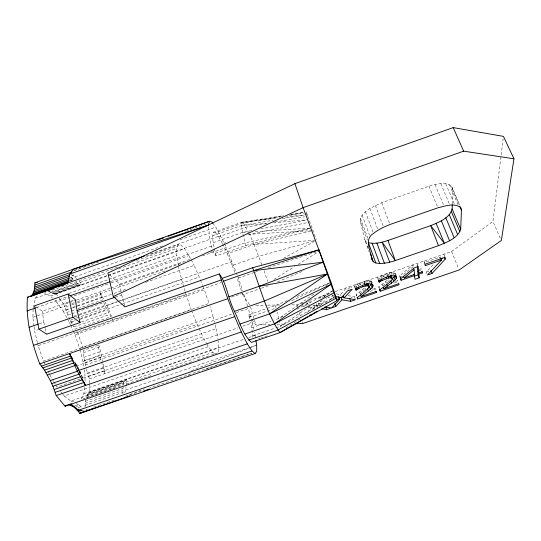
<?xml version="1.0" encoding="UTF-8"?>
<svg xmlns="http://www.w3.org/2000/svg" width="541" height="541" viewBox="0 0 541 541"><rect width="100%" height="100%" fill="white"/><g stroke="black" fill="none" stroke-linecap="round" stroke-linejoin="round"><path stroke-width="0.41" stroke-dasharray="2.71 2.03" d="M252.87 337.171L251.707 327.785L250.422 322.105M452.208 203.95L452.411 188.917L451.694 186.442C445.412 180.965 436.114 184.535 428.959 186.172L381.662 202.726L369.909 208.434L365.391 211.768L362.132 215.162L360.462 218.314L360.306 221.073L364.587 239.386L369.233 251.984M34.002 326.047L32.886 317.283L33.15 308.411M33.177 307.606L35.463 298.118L38.147 294.926M85.011 406.873L85.539 400.056M122.908 393.922L123.064 387.214M71.879 280.576L73.245 276.749L73.366 274.943L70.188 276.066M208.495 226.747C209.739 236.6 209.888 247.717 216.082 255.9L245.857 245.465C244.072 237.864 241.083 230.189 241.699 222.29L283.869 215.555M124.714 392.827L125.735 389.953L125.985 386.727M126.053 385.916L126.553 379.464L125.221 380.539L88.352 393.172L85.951 397.777M218.179 351.961L218.699 347.43L218.172 340.965M500.33 238.223L492.932 221.465L503.157 138.895M81.339 398.92L83.862 393.659L84.957 386.558M216.082 255.9C214.561 248.197 211.517 240.136 213.364 232.272L241.699 222.29L277.682 218.03M86.749 397.507L123.328 384.982L125.221 380.539M178.32 265.415L176.819 255.508L176.785 248.353L178.131 244.688L180.856 244.87L184.623 248.779L190.845 259.044M319.596 298.76L321.645 296.326L322.159 297.861M313.117 305.435L317.019 306.064L322.159 300.005M312.414 309.898L316.6 305.144L319.887 305.679M336.374 293.858L340.485 294.608L346.497 287.771L347.031 289.307M307.308 312.461L313.929 304.968L314.93 307.998L313.821 309.236M319.44 305.482L318.683 303.21L320.833 300.796M324.066 297.171L326.216 294.75M319.69 306.24L326.717 298.429M348.228 289.279L351.082 286.196L351.623 287.731M427.248 274.253L426.376 272.035L434.159 263.636M439.17 258.233L440.279 257.036L440.895 258.544M356.607 295.974L356.174 294.575L365.358 287.291L365.899 288.799M88.352 393.172L89.934 392.015L243.186 339.484M403.613 274.47L412.898 266.835M400.496 278.75L399.684 275.619L413.033 264.874L414.217 267.923M379.14 288.245L378.815 286.804L388.641 279.291L389.486 281.55M360.09 293.587L366.007 289.09M382.724 285.824L389.304 280.989M335.075 291.64L451.573 251.551L492.932 221.465M313.827 294.142L278.771 318.487L273.996 320.13M325.513 286.027L331.018 282.206L289.787 301.574M310.169 306.172L280.366 326.291L275.653 327.9M322.639 297.746L333.729 290.26L296.596 309.33M365.344 282.808L361.875 283.626L354.984 287.129L354.172 285.641C359.44 283.849 366.974 278.074 372.147 282.104M285.804 328.069L300.072 319.007M325.04 303.143L334.311 297.252M273.942 279.393L294.561 266.591M298.118 264.387L318.737 251.585M48.23 290.632L53.018 293.722L55.121 293.986L81.968 284.363L78.702 280.894M55.121 293.986L107.456 275.396M283.383 258.388L314.294 241.475M335.738 296.346L280.366 326.291L279.569 322.389M283.227 316.201L278.771 318.487L277.093 312.049M378.037 279.149L377.476 277.621C382.92 275.565 389.31 270.879 395.214 273.421L396.364 276.451M277.614 281.881L303.954 270.635M249.685 318.859L248.644 314.794L275.322 305.597L287.697 300.404M296.982 296.502L329.469 282.855M125.532 396.222L144.379 388.884M191.507 370.544L250.409 347.62M251.193 347.315L256.691 345.172M74.543 270.223L83.267 267.051M84.058 266.767L86.438 265.901M73.779 270.804L99.186 261.83M185.739 231.25L207.974 223.392M69.336 278.128L73.245 276.749M70.891 274.402L74.895 276.843L159.304 247.068M160.102 246.784L162.489 245.939M180.011 239.764L215.845 227.119L224.102 243.078M69.674 279.413L72.812 278.304M69.309 280.779L72.46 279.67M69.552 281.212L73.481 279.832L70.857 276.573M150.249 253.939L208.995 233.232M146.381 255.879L178.131 244.688M117.377 267.234L44.376 292.958L50.34 296.028L52.612 298.213M136.42 260.525L180.856 244.87M213.364 232.272L215.46 232.677L243.288 222.872L283.017 216.001M50.55 292.39L77.032 283.058L79.331 284.458L81.251 284.789M35.463 298.118L106.915 272.955M118.824 268.762L176.785 248.353M212.64 235.727L241.469 225.57L272.975 220.275M51.868 293.114L78.256 283.822M53.018 293.722L79.331 284.458M54.046 293.695L80.264 284.465M108.254 275.112L220.572 235.585M50.34 296.028L107.551 275.896M108.349 275.619L184.623 248.779M215.46 232.677L218.665 236.796L246.033 227.166L266.666 223.528M68.923 293.445L176.819 255.508M213.255 242.699L242.564 232.4L252.471 230.486M36.592 307.572L67.611 296.671M110.56 281.584L211.572 246.094M54.891 300.404L56.595 302.04L70.073 297.307M74.043 295.913L110.52 283.105M111.311 282.828L189.019 255.528M218.665 236.796L222.581 243.741L225.759 242.625M247.981 234.821L309.229 222.263M35.834 306.706L42.333 311.224L73.772 300.194M109.661 274.713L119.635 284.099L191.609 258.848M209.8 252.464L212.965 251.355M59.185 298.064L63.845 304.536L75.578 300.417M76.362 300.14L110.175 288.279M110.966 288.001L183.298 262.628M202.375 255.934L226.226 247.568L236.106 272.184M32.886 317.283L68.68 304.732M71.858 303.616L76.633 301.939M77.431 301.662L110.039 290.226M113.225 289.11L167.311 270.148M215.392 253.289L245.107 242.868L309.79 228.383M72.027 323.721L67.808 315.112L64.771 307.335L71.033 305.138M71.818 304.86L76.518 303.217M77.295 302.94L100.782 294.71L99.842 291.91L104.474 300.85M65.644 309.817L69.559 308.451M72.69 307.356L76.599 305.983M77.383 305.706L101.647 297.205L102.776 299.924L76.186 309.236M56.595 302.04L63.216 311.217L71.946 308.16M72.737 307.883L76.707 306.497M77.498 306.22L113.204 293.709M113.995 293.432L126.689 288.989M145.732 282.321L194.131 265.367L200.204 279.284M222.581 243.741L227.301 253.749L253.972 244.404L310.629 231.169M66.8 312.522L70.709 311.149M71.493 310.879L75.402 309.506M39.155 323.795L43.807 322.172L42.333 311.224M115.328 297.144L121.705 294.913L121.265 292.593M67.808 315.112L70.939 314.017M71.716 313.739L76.409 312.103M77.194 311.826L102.215 303.075M73.786 316.269L78.472 314.625M79.257 314.355L105.035 305.34L110.898 316.755L75.226 329.178L73.116 325.648M104.859 301.594L106.793 305.32L117.167 301.695M117.965 301.418L232.042 261.546M37.39 342.561L34.61 330.828L37.789 329.719M74.333 316.945L78.303 315.559M79.094 315.281L119.608 301.121M120.406 300.843L181.573 279.467L178.449 266.24M188.153 375.434L189.749 374.872M205.688 369.293L208.873 368.178M209.671 367.894L251.91 353.097L149.559 388.107M70.188 320.279L73.38 319.163M76.572 318.047L106.09 307.734M67.469 318.892L69.404 322.375L74.983 320.428M80.562 318.48L122.002 304.015M122.8 303.731L199.311 277.019M227.301 253.749L232.231 265.523L258.693 256.285L314.064 240.948M71.351 322.443L76.125 320.772M80.115 319.379L107.206 309.925M81.461 321.956L108.511 312.515M73.941 326.94L109.667 314.483M185.894 294.25L191.298 309.817L43.463 361.07L38.134 345.685L185.894 294.25L185.211 291.917M76.815 331.363L77.674 332.492L221.168 282.544M73.326 331.193L74.962 334.872L204.37 289.841L209.09 303.433L79.628 348.316L82.922 361.449L84.092 368.908M254.209 272.502L237.154 278.432L241.888 292.059M254.98 272.231L258.084 271.149M231.514 297.131L243.47 292.985L247.819 306.882M242.294 293.364L242.699 294.662L260.552 288.475M261.33 288.211L269.093 285.52M83.361 352.685L98.631 347.396L98.482 345.172L83.246 350.453L83.855 357.371L86.087 368.157M83.855 357.371L99.192 352.063L98.631 347.396M84.511 360.529L99.869 355.221L99.192 352.063M82.922 361.449L213.005 316.505L210.009 306.51M84.836 362.659L100.213 357.351L99.869 355.221M76.173 366.027L197.1 324.269L198.804 327.961M100.213 357.351L104.934 373.594L102.411 358.839L232.366 313.976M236.356 312.603L248.312 308.471L251.653 320.482M85.431 364.972L100.822 359.657M85.086 381.013L84.876 373.878L216.069 328.685L214.642 323.004M249.32 317.236L276.045 308.032L275.322 305.597M89.623 383.001L89.488 378.903L87.683 373.608L103.121 368.286M80.109 379.085L56.988 387.045L55.743 384.935M83.3 377.99L202.902 336.827L206.398 343.095M88.616 376.414L104.061 371.099M291.768 304.881L296.772 304.82L303.156 302.622M309.54 300.431L331.444 292.952M424.976 264.88L424.076 262.608L440.279 257.036M89.488 378.903L237.979 327.832M242.76 326.189L252.322 322.903L251.876 321.286M302.094 303.055L303.095 306.132L307.66 304.563L309.215 304.813M334.135 296.319L332.492 296.028L327.907 297.597L333.628 298.605M419.032 269.465L421.175 268.728L421.764 270.23M251.707 327.785L270.811 321.219M399.927 277.256L402.321 276.431M418.416 270.899L421.27 269.925L421.175 268.728M372.702 289.259L375.062 288.448L375.603 289.942M395.376 281.476L397.743 280.664L398.873 283.633M62.702 394.105L64.264 396.026L208.339 346.578L212.782 352.414L214.736 353.672M349.642 298.368L354.389 296.738L355.437 299.714M369.861 291.43L375.326 289.55L375.062 288.448M394.01 283.139L397.926 281.8L397.743 280.664M426.376 272.035L429.365 271.007M83.862 393.659L218.699 347.43M252.884 335.711L274.869 328.171M248.779 337.564L255.169 335.373L254.459 332.255M89.109 392.719L125.87 380.12M87.723 394.294L124.721 381.615M87.02 395.092L124.146 382.372M64.264 396.026L70.891 401.023L212.782 352.414M86.452 396.56L123.713 383.799M82.577 399.123L85.762 398.034M86.56 397.757L89.745 396.668M90.543 396.397L93.735 395.302M94.533 395.031L115.26 387.931M126.418 384.11L135.182 381.107M135.98 380.837L139.172 379.741M139.97 379.471L143.155 378.382M143.953 378.105L151.128 375.65M162.286 371.829L194.172 360.908M197.364 359.819L208.522 355.998M211.714 354.903L214.101 354.085M214.899 353.814L218.091 352.718M258.449 338.903L260.045 338.355M260.843 338.078L264.035 336.989M264.833 336.712L267.234 335.893M85.289 401.334L122.908 388.465M75.05 405.818L78.56 404.614L82.191 407.731M85.201 403.41L122.922 390.507M125.735 389.953L248.711 347.904M249.509 347.633L255.893 345.442M75.192 407.299L79.987 405.662M129.57 394.95L142.364 390.568M78.066 407.711L81.258 406.622M84.971 405.419L122.814 392.489M85.945 409.848L87.527 409.307M93.864 407.143L114.462 400.11M268.295 267.694L319.359 250.963M389.189 274.733L385.483 275.504L378.166 279.156L377.476 277.621M245.857 245.465L309.81 228.444M260.735 228.897L307.802 219.822M274.916 222.067L304.624 216.826M290.47 214.709L303.717 212.417L290.49 214.5M282.098 218.74L306.145 214.703M241.699 222.29L243.288 222.872L281.577 216.677M289.07 215.467L304.056 213.046M285.215 217.137L304.461 214.858M241.469 225.57L266.652 223.352M273.367 222.764L307.788 219.734M312.258 230.642L249.57 234.267L253.972 244.404L314.835 240.38M242.564 232.4L247.602 232.075M255.163 231.595L311.433 228.018M251.95 319.42L255.846 324.864L270.094 324.458M276.803 324.262L286.02 323.998M255.886 305.293L266.733 305.165M267.565 305.158L280.082 305.016M318.683 303.21L322.855 303.839M303.095 306.132L304.671 306.382M308.62 307.004L314.93 307.998M306.044 303.69L309.986 304.326M308.214 301.743L312.11 302.378M347.931 295.643L354.389 296.738M332.587 295.562L334.216 295.853M70.891 401.023L74.083 401.747M76.274 403.451L78.56 404.614M364.587 239.386L365.797 241.381L367.068 242.057M75.95 282.152L77.032 283.058M74.895 276.843L76.524 278.581M60.626 391.535L62.181 393.463M212.917 223.271L215.845 227.119M55.919 293.533L58.719 297.415M248.644 314.794L250.977 318.061M112.379 318.974L113.184 320.13M242.699 294.662L250.043 305.361M76.464 365.053L79.622 370.47M75.125 362.889L78.229 367.704M243.288 222.872L249.212 233.556M74.942 362.896L78.776 369.09M74.976 362.531L76.092 364.424M49.921 375.096L51.997 378.612M52.416 379.315L53.66 381.425M54.08 382.129L55.324 384.232M74.956 363.302L79.223 370.585M79.649 371.315L83.138 378.801M75.192 363.931L78.885 370.409M79.29 371.126L82.164 376.164M206.784 343.792L208.339 346.578M63.216 311.217L67.084 318.196M306.199 211.991L316.242 239.528M75.05 364.073L77.431 368.468M79.02 371.403L82.989 378.727M79.054 372.08L80.19 374.264M191.21 259.748L194.131 265.367M224.461 243.822L226.226 247.568M199.149 328.705L202.902 336.827M43.807 361.807L44.822 364.025M48.223 371.403L49.238 373.621M103.777 302.527L105.035 305.34M69.404 322.375L70.384 324.58M70.709 325.317L73.001 330.463M106.793 305.32L111.588 316.431M79.953 371.227L80.934 373.5M451.694 186.442L459.471 204.64M452.411 188.917L459.167 204.762M449.47 184.63L458.247 205.215M445.71 183.676L454.487 204.363M440.773 183.636L449.53 204.403M435.059 184.576L443.769 205.397M428.959 186.172L437.608 207.027M451.573 251.551L458.531 268.431M444.837 256.529L443.911 254.25L443.931 256.157M191.602 310.575L197.1 324.269M253.972 244.404L261.81 264.684M424.874 263.393L423.975 261.114L424.076 262.608M200.501 280.035L202.584 285.317M202.882 286.067L204.37 289.841M418.2 266.551L417.01 263.508L417.233 265.929M381.662 202.726L389.439 222.919M375.353 205.472L383.042 225.651M236.397 272.941L237.262 275.22M232.231 265.523L234.835 272.36M399.684 275.619L400.827 278.622M395.904 275.646L395.214 273.421M369.909 208.434L377.814 229.357M393.706 272.671L394.281 274.199M392.638 272.536L393.496 274.821M391.258 272.623L392.117 274.916M389.567 272.955L390.135 274.483M365.391 211.768L372.918 231.859M387.566 273.516L388.708 276.566M387.478 274.943L388.046 276.465M362.132 215.162L369.577 235.173M383.278 274.99L384.414 278.047M385.652 281.672L386.206 283.166M360.462 218.314L367.839 238.229M380.992 275.903L381.838 278.196M360.306 221.073L367.325 240.035M382.392 284.248L382.94 285.743M365.797 241.381L368.685 249.212M378.815 286.804L379.363 288.292M371.653 281.523L372.208 283.044M371.187 281.056L371.741 282.578M370.389 280.698L371.498 283.748M368.962 280.678L370.071 283.734M367.562 280.779L368.11 282.307M365.858 281.11L366.406 282.645M364.181 281.563L365.283 284.62M364.194 282.957L364.742 284.478M362.795 289.523L363.87 292.525M359.907 283.031L360.455 284.559M357.642 283.937L358.467 286.236M359.65 292.059L360.712 295.055M356.188 286.338L356.729 287.866M354.172 285.641L355.261 288.698M356.174 294.575L356.708 296.069M100.782 294.71L101.647 297.205M264.035 270.777L267.727 281.401M74.962 334.872L79.628 348.316M340.485 294.608L341.006 296.123M237.844 276.742L242.666 290.666M77.674 332.492L82.935 347.775M331.701 293.722L332.492 296.028M316.262 303.785L317.019 306.064M316.6 305.144L317.601 308.167M63.845 304.536L64.771 307.335M306.652 301.486L307.66 304.563M307.444 216.021L306.395 212.633M296.772 304.82L297.78 307.937M299.281 312.61L300.532 316.505M302.284 321.963L302.784 323.518M250.503 306.916L254.216 319.406M254.453 320.184L255.846 324.864M86.317 368.935L87.683 373.608M181.573 279.467L184.988 291.139M121.705 294.913L124.728 306.091M98.807 344.827L102.411 358.839M213.005 316.505L214.432 322.193M43.807 322.172L45.16 327.778M45.349 328.576L46.702 334.189M37.572 343.339L38.134 345.685M252.322 322.903L253.743 329.138M119.635 284.099L121.116 291.822M216.069 328.685L217.888 338.531M84.227 369.733L84.876 373.878M255.169 335.373L255.805 339.457M34.103 326.845L34.61 330.828M89.657 383.819L89.934 392.015"/><path stroke-width="0.81" d="M30.641 296.157L31.601 295.656C34.57 292.126 34.915 287.217 34.881 282.787L209.394 221.296L211.944 221.993L212.917 223.271M375.833 262.987L373.31 261.736L372.134 259.856C371.011 251.261 363.532 239.521 373.493 233.408C378.436 229.465 384.211 226.814 390.041 224.468L437.926 207.805C445.115 206.195 454.305 202.456 460.763 207.676L461.426 210.043L460.702 229.235C457.618 238.561 446.744 242.199 438.474 245.682L395.275 260.586C389.04 262.561 382.386 264.285 375.833 262.987L368.34 242.733C374.94 244.234 381.703 242.483 387.992 240.454L430.717 225.638C439.63 221.905 453.507 216.698 452.195 204.782M255.934 340.275L256.691 345.172L256.698 351.427L255.109 353.55L251.95 350.967L247.318 343.86L65.076 406.244L56.203 395.545L52.93 386.233L50.34 380.573L44.538 370.172L39.75 363.877C31.804 342.663 25.522 320.062 27.496 297.205L144.69 255.893M360.624 295.082L361.151 296.569L376.151 291.43L376.408 292.525L357.655 298.95L357.236 297.564L363.87 292.525L368.921 287.616L367.914 283.558M383.819 288.799L393.74 281.421L396.337 278.446L396.364 276.451C390.446 273.949 384.056 278.622 378.599 280.678L379.282 282.199L382.088 280.481L388.621 277.986L391.745 277.912L392.218 278.622L392.056 279.67L389.763 282.301L379.91 289.78L380.228 291.214L399.042 284.762L398.873 283.633L383.819 288.799L383.271 287.312M390.92 276.647L391.082 275.592L392.218 278.622M294.913 183.649L303.116 207.643L331.018 282.206L336.989 300.661L279.907 332.647L251.443 342.392C242.659 334.297 239.636 321.8 234.456 311.366C228.248 299.423 227.2 284.938 219.423 273.935L124.944 306.896L113.258 296.542L107.902 273.056L294.913 183.649L453.223 127.602L503.468 136.393L513.95 158.79L501.338 240.502L459.167 269.966L302.784 323.518L295.244 323.734M67.679 283.038L69.755 274.084L73.515 269.134L208.366 225.13L209.394 221.296L168.143 236.261M361.151 296.569L372.154 287.859L373.256 285.141C368.056 281.151 360.543 286.919 355.261 288.698L356.066 290.179C359.758 287.866 363.992 285.479 368.482 285.912L369.016 286.595M370.436 289.421L369.347 286.412L371.775 283.477L372.877 286.507M393.74 281.421L392.61 278.419L395.2 275.43L396.337 278.446M441.084 259.274L442.22 258.03M338.68 299.22L340.35 297.401M441.51 260.059L427.539 274.99L432.036 273.448L445.162 259.18L445.148 257.286L425.179 264.157L425.273 265.638L441.51 260.059L440.895 258.544M338.301 296.59L339.342 299.613L331.694 307.856L335.805 306.443L341.946 299.809L350.683 301.344L355.437 299.714L344.137 297.848L343.352 295.575M65.076 406.244L65.914 405.337M344.137 297.848L352.164 289.259L347.565 290.842L341.533 297.638L334.953 296.468M403.566 276.478L404.141 277.973L414.075 269.864L413.486 268.35M244.897 334.034L274.301 323.944L331.004 284.37L318.926 249.888L252.633 267.727L222.493 278.223M239.934 324.086L269.722 313.834L327.352 274.044L259.017 286.338L228.829 296.806M71.419 404.316L69.295 405.047C73.819 406.122 77.18 409.74 79.764 413.398L81.109 412.58M307.667 316.742L279.907 332.647C266.679 313.232 260.857 289.563 252.633 267.727M309.127 315.903L311.325 314.646M312.786 313.814L317.168 311.298M269.722 313.834L331.004 284.37L336.035 298.253L277.722 330.166L248.772 340.079M274.301 323.944L334.061 292.884M113.258 296.542L303.116 207.643L463.644 151.162L513.95 158.79M327.352 274.044L264.508 300.985L234.456 311.366M259.017 286.338L323.193 262.189L253.58 270.683L223.406 281.192M255.109 353.55L79.764 413.398L93.972 408.076M157.83 240.001L163.382 237.986M34.881 285.053L72.034 271.927M69.755 274.084L208.366 225.13M34.813 286.994L69.681 274.679M34.414 288.698L69.39 276.35M34.178 290.531L69.336 278.128M33.603 292.133L68.89 279.69M33.129 293.533L68.524 281.056M32.426 294.487L68.721 281.685M31.601 295.656L68.038 282.808M31.067 296.333L53.829 288.312M57.752 286.926L64.819 284.438M48.521 290.382L53.999 288.454M62.6 285.418L64.947 284.593M68.159 293.986L34.536 305.807L38.898 329.151L46.702 334.189L80.109 322.531L77.072 310.534L75.341 299.64L68.159 293.986L72.934 317.256L80.109 322.531M27.05 310.926L35.801 307.849M69.999 295.832L109.769 281.861M29.086 327.325L38.384 324.066M77.072 310.534L115.328 297.144M38.898 329.151L72.934 317.256M79.764 413.398L129.968 395.809M143.521 391.069L149.1 389.114M33.332 345.395L221.269 279.94L219.423 273.935M39.75 363.877L227.788 298.713L234.706 316.627L241.313 331.964L247.318 343.86M41.434 366.142L70.682 356.012L72.271 358.947M42.867 367.927L72.048 357.831M44.538 370.172L72.852 360.374M45.917 372.573L74.185 362.801M47.466 375.069L75.679 365.324M72.203 358.933L69.451 353.584L77.207 370.95L234.706 316.627M50.34 380.573L77.248 371.288M51.666 383.589L79.351 374.047M52.93 386.233L80.582 376.705M54.154 389.52L82.597 379.735M55.141 392.347L84.376 382.298M56.203 395.545L241.313 331.964M404.141 277.973L414.541 274.402L414.075 269.864M417.307 266.733L417.598 269.959L418.768 272.955L422.352 271.724L422.44 272.907L418.869 274.131L419.201 277.851L415.035 279.278L414.081 274.084M400.496 278.75L401.064 280.245L414.656 275.579M414.582 276.079L418.051 274.889L417.706 271.149L418.869 274.131M309.777 315.369L311.819 314.673M321.712 308.816L326.642 309.587L331.376 307.964L324.701 306.977M67.05 405.243L71.331 403.775M70.628 405.385L72.041 404.905M72.947 406.534L74.347 406.054M77.099 410.186L78.688 409.645M70.817 404.276L78.702 410.152L251.95 350.967M78.438 411.478L81.603 410.396M253.58 270.683L318.926 249.888M34.881 282.787L37.261 282.612M27.496 297.205L28.714 297.165M336.076 299.038L339.342 299.613M341.702 296.941L344.083 297.367M78.702 410.152L85.295 411.512M77.207 370.95L85.444 385.503L84.91 383.9M69.451 353.584L74.002 362.646M81.725 378.085L85.444 385.503M453.223 127.602L463.644 151.162M459.816 206.27L461.426 210.043M452.141 208.961L460.702 229.235M451.41 211.646L459.904 231.819M449.294 214.628L457.713 234.713M445.818 217.766L454.156 237.77M441.341 220.789L449.591 240.738M436.202 223.447L444.371 243.369L430.717 225.638L438.474 245.682M444.235 256.914L445.162 259.18M430.859 270.493L432.036 273.448M336.035 298.253L336.989 300.661M421.852 271.413L422.44 272.907M418.051 274.889L419.201 277.851M395.904 275.646L396.479 277.161M389.716 262.229L382.156 242.185L395.275 260.586L387.992 240.454M394.071 276.931L395.207 279.94M390.893 275.639L391.745 277.912M389.757 276.255L390.325 277.776M376.888 243.146L384.408 263.23M390.791 280.874L391.637 283.119M388.046 276.465L388.621 277.986M386.051 277.026L386.619 278.547M372.161 243.322L379.66 263.487M386.842 284.647L387.397 286.135M381.527 278.96L382.088 280.481M370.423 253.905L373.31 261.736M379.958 279.88L380.519 281.394M371.261 257.489L372.134 259.856M378.443 279.92L379.282 282.199M379.41 288.989L380.228 291.214M375.867 291.038L376.408 292.525M371.058 284.843L372.154 287.859M367.657 283.626L368.482 285.912M368.096 285.35L368.921 287.616M366.196 283.498L367.021 285.783M367.596 288.84L368.407 291.092M364.742 284.478L365.297 286.006M362.423 285.154L362.97 286.676M358.264 286.96L358.805 288.488M356.729 287.866L357.27 289.388M355.254 287.893L356.066 290.179M357.134 297.462L357.655 298.95M349.642 298.368L350.683 301.344M221.269 279.94L227.788 298.713M341.168 297.55L341.946 299.809M334.784 303.467L335.805 306.443M325.892 307.349L326.642 309.587M401.064 280.245L400.827 278.622L414.217 267.923L418.2 266.551L418.768 272.955"/></g></svg>
